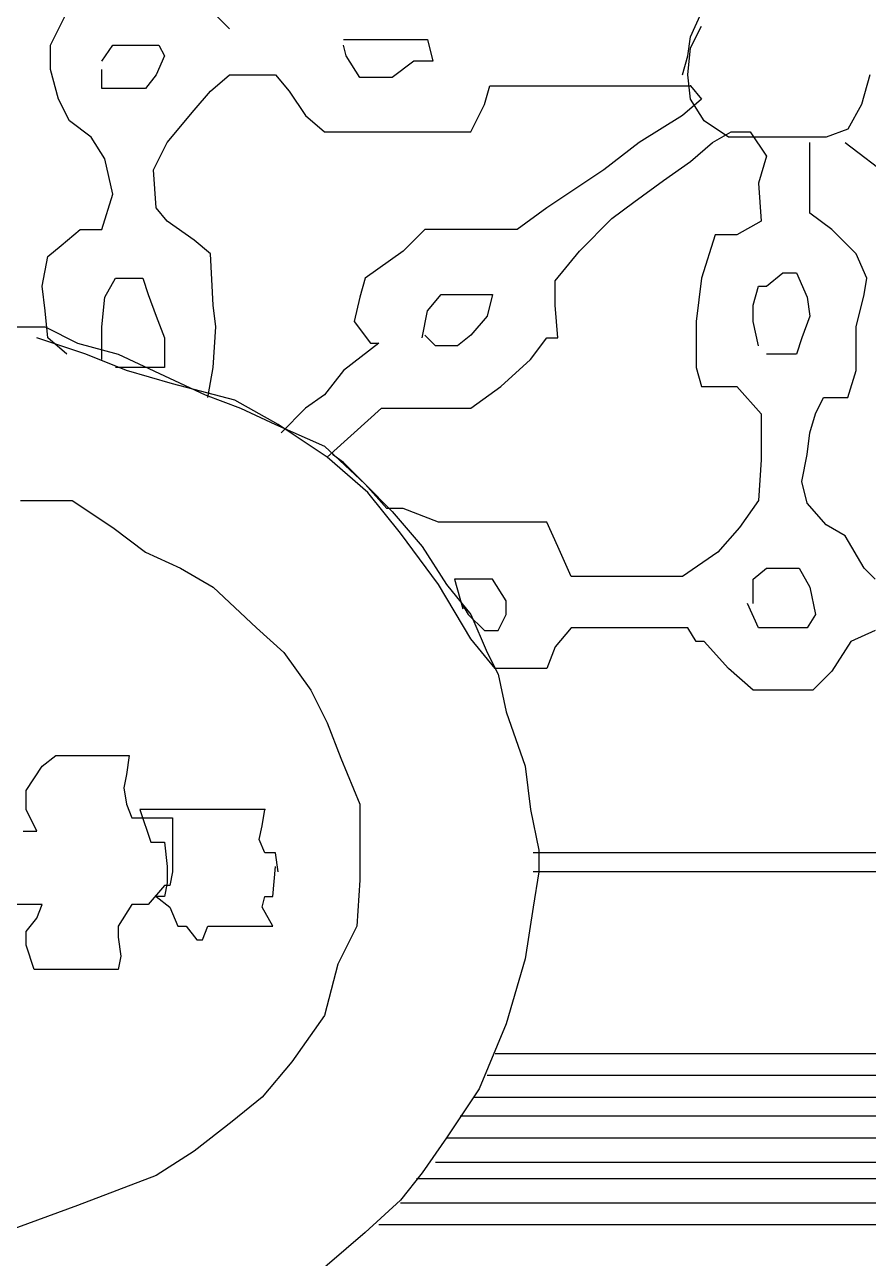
# Model space of a CAD drawing. Extents: x 731654 to 732244, y 4380181 to 4381208.
# Drawn here: x 731692.665 to 731695.775, y 4381040.705 to 4381045.255 of the extents above; entities that cross this region are included whole.
import ezdxf

# ---------------------------------------------------------------- set-up
doc = ezdxf.new("R2010")
doc.units = 0
doc.layers.get('0').update_dxf_attribs({"linetype": 'CONTINUOUS'})

msp = doc.modelspace()

# ---------------------------------------------------------------- linework, layer by layer
at = {"color": 0, "linetype": 'CONTINUOUS'}
for p, q in [((731693.42, 4381045.24), (731693.33, 4381045.33)), ((731693.42, 4381045.24), (731693.33, 4381045.33)), ((731692.76, 4381045.18), (731692.82, 4381045.3)), ((731692.76, 4381045.18), (731692.82, 4381045.3)), ((731695.12, 4381045.21), (731695.16, 4381045.3)), ((731695.12, 4381045.21), (731695.16, 4381045.3)), ((731695.12, 4381045.17), (731695.16, 4381045.25)), ((731695.12, 4381045.17), (731695.16, 4381045.25)), ((731692.76, 4381045.09), (731692.76, 4381045.18)), ((731692.76, 4381045.09), (731692.76, 4381045.18)), ((731692.95, 4381045.12), (731692.99, 4381045.18)), ((731692.95, 4381045.12), (731692.99, 4381045.18)), ((731692.99, 4381045.18), (731693.05, 4381045.18)), ((731692.99, 4381045.18), (731693.05, 4381045.18)), ((731693.05, 4381045.18), (731693.11, 4381045.18)), ((731693.05, 4381045.18), (731693.11, 4381045.18)), ((731693.11, 4381045.18), (731693.16, 4381045.18)), ((731693.11, 4381045.18), (731693.16, 4381045.18)), ((731693.16, 4381045.18), (731693.18, 4381045.14)), ((731693.16, 4381045.18), (731693.18, 4381045.14)), ((731693.84, 4381045.2), (731693.9, 4381045.2)), ((731693.84, 4381045.2), (731693.9, 4381045.2)), ((731693.85, 4381045.14), (731693.84, 4381045.18)), ((731693.85, 4381045.14), (731693.84, 4381045.18)), ((731693.9, 4381045.2), (731694, 4381045.2)), ((731693.9, 4381045.2), (731694, 4381045.2)), ((731694, 4381045.2), (731694.08, 4381045.2)), ((731694, 4381045.2), (731694.08, 4381045.2)), ((731694.08, 4381045.2), (731694.15, 4381045.2)), ((731694.08, 4381045.2), (731694.15, 4381045.2)), ((731694.15, 4381045.2), (731694.17, 4381045.12)), ((731694.15, 4381045.2), (731694.17, 4381045.12)), ((731695.11, 4381045.14), (731695.12, 4381045.21)), ((731695.11, 4381045.14), (731695.12, 4381045.21)), ((731695.11, 4381045.07), (731695.12, 4381045.17)), ((731695.11, 4381045.07), (731695.12, 4381045.17)), ((731693.18, 4381045.14), (731693.15, 4381045.07)), ((731693.18, 4381045.14), (731693.15, 4381045.07)), ((731693.9, 4381045.06), (731693.85, 4381045.14)), ((731693.9, 4381045.06), (731693.85, 4381045.14)), ((731695.09, 4381045.07), (731695.11, 4381045.14)), ((731695.09, 4381045.07), (731695.11, 4381045.14)), ((731692.79, 4381044.98), (731692.76, 4381045.09)), ((731692.79, 4381044.98), (731692.76, 4381045.09)), ((731692.95, 4381045.02), (731692.95, 4381045.09)), ((731692.95, 4381045.02), (731692.95, 4381045.09)), ((731694.1, 4381045.12), (731694.02, 4381045.06)), ((731694.1, 4381045.12), (731694.02, 4381045.06)), ((731694.17, 4381045.12), (731694.1, 4381045.12)), ((731694.17, 4381045.12), (731694.1, 4381045.12)), ((731693.15, 4381045.07), (731693.11, 4381045.02)), ((731693.15, 4381045.07), (731693.11, 4381045.02)), ((731693.35, 4381045.01), (731693.42, 4381045.07)), ((731693.35, 4381045.01), (731693.42, 4381045.07)), ((731693.42, 4381045.07), (731693.5, 4381045.07)), ((731693.42, 4381045.07), (731693.5, 4381045.07)), ((731693.5, 4381045.07), (731693.59, 4381045.07)), ((731693.5, 4381045.07), (731693.59, 4381045.07)), ((731693.59, 4381045.07), (731693.64, 4381045.01)), ((731693.59, 4381045.07), (731693.64, 4381045.01)), ((731693.94, 4381045.06), (731693.9, 4381045.06)), ((731693.94, 4381045.06), (731693.9, 4381045.06)), ((731694.02, 4381045.06), (731693.94, 4381045.06)), ((731694.02, 4381045.06), (731693.94, 4381045.06)), ((731695.12, 4381044.98), (731695.11, 4381045.07)), ((731695.12, 4381044.98), (731695.11, 4381045.07)), ((731695.78, 4381045.07), (731695.75, 4381044.96)), ((731695.78, 4381045.07), (731695.75, 4381044.96)), ((731693.01, 4381045.02), (731692.95, 4381045.02)), ((731693.01, 4381045.02), (731692.95, 4381045.02)), ((731693.06, 4381045.02), (731693.01, 4381045.02)), ((731693.06, 4381045.02), (731693.01, 4381045.02)), ((731693.11, 4381045.02), (731693.06, 4381045.02)), ((731693.11, 4381045.02), (731693.06, 4381045.02)), ((731693.29, 4381044.94), (731693.35, 4381045.01)), ((731693.29, 4381044.94), (731693.35, 4381045.01)), ((731693.64, 4381045.01), (731693.7, 4381044.92)), ((731693.64, 4381045.01), (731693.7, 4381044.92)), ((731694.36, 4381044.96), (731694.38, 4381045.03)), ((731694.36, 4381044.96), (731694.38, 4381045.03)), ((731694.38, 4381045.03), (731694.49, 4381045.03)), ((731694.38, 4381045.03), (731694.49, 4381045.03)), ((731694.49, 4381045.03), (731694.67, 4381045.03)), ((731694.49, 4381045.03), (731694.67, 4381045.03)), ((731694.67, 4381045.03), (731694.81, 4381045.03)), ((731694.67, 4381045.03), (731694.81, 4381045.03)), ((731694.81, 4381045.03), (731694.97, 4381045.03)), ((731694.81, 4381045.03), (731694.97, 4381045.03)), ((731694.97, 4381045.03), (731695.05, 4381045.03)), ((731694.97, 4381045.03), (731695.05, 4381045.03)), ((731695.05, 4381045.03), (731695.12, 4381045.03)), ((731695.05, 4381045.03), (731695.12, 4381045.03)), ((731695.12, 4381045.03), (731695.16, 4381044.98)), ((731695.12, 4381045.03), (731695.16, 4381044.98)), ((731692.83, 4381044.9), (731692.79, 4381044.98)), ((731692.83, 4381044.9), (731692.79, 4381044.98)), ((731694.31, 4381044.86), (731694.36, 4381044.96)), ((731694.31, 4381044.86), (731694.36, 4381044.96)), ((731695.16, 4381044.98), (731695.09, 4381044.92)), ((731695.16, 4381044.98), (731695.09, 4381044.92)), ((731695.17, 4381044.9), (731695.12, 4381044.98)), ((731695.17, 4381044.9), (731695.12, 4381044.98)), ((731695.75, 4381044.96), (731695.7, 4381044.87)), ((731695.75, 4381044.96), (731695.7, 4381044.87)), ((731692.91, 4381044.84), (731692.83, 4381044.9)), ((731692.91, 4381044.84), (731692.83, 4381044.9)), ((731693.19, 4381044.82), (731693.29, 4381044.94)), ((731693.19, 4381044.82), (731693.29, 4381044.94)), ((731693.7, 4381044.92), (731693.77, 4381044.86)), ((731693.7, 4381044.92), (731693.77, 4381044.86)), ((731695.09, 4381044.92), (731694.93, 4381044.82)), ((731695.09, 4381044.92), (731694.93, 4381044.82)), ((731695.26, 4381044.84), (731695.17, 4381044.9)), ((731695.26, 4381044.84), (731695.17, 4381044.9)), ((731693.77, 4381044.86), (731693.9, 4381044.86)), ((731693.77, 4381044.86), (731693.9, 4381044.86)), ((731693.9, 4381044.86), (731694.05, 4381044.86)), ((731693.9, 4381044.86), (731694.05, 4381044.86)), ((731694.05, 4381044.86), (731694.18, 4381044.86)), ((731694.05, 4381044.86), (731694.18, 4381044.86)), ((731694.18, 4381044.86), (731694.27, 4381044.86)), ((731694.18, 4381044.86), (731694.27, 4381044.86)), ((731694.27, 4381044.86), (731694.31, 4381044.86)), ((731694.27, 4381044.86), (731694.31, 4381044.86)), ((731695.2, 4381044.82), (731695.27, 4381044.86)), ((731695.2, 4381044.82), (731695.27, 4381044.86)), ((731695.27, 4381044.86), (731695.34, 4381044.86)), ((731695.27, 4381044.86), (731695.34, 4381044.86)), ((731695.34, 4381044.86), (731695.4, 4381044.77)), ((731695.34, 4381044.86), (731695.4, 4381044.77)), ((731695.7, 4381044.87), (731695.62, 4381044.84)), ((731695.7, 4381044.87), (731695.62, 4381044.84)), ((731692.96, 4381044.76), (731692.91, 4381044.84)), ((731692.96, 4381044.76), (731692.91, 4381044.84)), ((731693.14, 4381044.72), (731693.19, 4381044.82)), ((731693.14, 4381044.72), (731693.19, 4381044.82)), ((731694.93, 4381044.82), (731694.8, 4381044.72)), ((731694.93, 4381044.82), (731694.8, 4381044.72)), ((731695.12, 4381044.75), (731695.2, 4381044.82)), ((731695.12, 4381044.75), (731695.2, 4381044.82)), ((731695.38, 4381044.84), (731695.26, 4381044.84)), ((731695.38, 4381044.84), (731695.26, 4381044.84)), ((731695.46, 4381044.84), (731695.38, 4381044.84)), ((731695.46, 4381044.84), (731695.38, 4381044.84)), ((731695.53, 4381044.84), (731695.46, 4381044.84)), ((731695.53, 4381044.84), (731695.46, 4381044.84)), ((731695.62, 4381044.84), (731695.53, 4381044.84)), ((731695.62, 4381044.84), (731695.53, 4381044.84)), ((731695.56, 4381044.74), (731695.56, 4381044.82)), ((731695.56, 4381044.74), (731695.56, 4381044.82)), ((731695.69, 4381044.82), (731695.86, 4381044.69)), ((731695.69, 4381044.82), (731695.86, 4381044.69)), ((731692.99, 4381044.63), (731692.96, 4381044.76)), ((731692.99, 4381044.63), (731692.96, 4381044.76)), ((731695.4, 4381044.77), (731695.37, 4381044.67)), ((731695.4, 4381044.77), (731695.37, 4381044.67)), ((731693.15, 4381044.58), (731693.14, 4381044.72)), ((731693.15, 4381044.58), (731693.14, 4381044.72)), ((731694.8, 4381044.72), (731694.59, 4381044.58)), ((731694.8, 4381044.72), (731694.59, 4381044.58)), ((731695.02, 4381044.68), (731695.12, 4381044.75)), ((731695.02, 4381044.68), (731695.12, 4381044.75)), ((731695.56, 4381044.63), (731695.56, 4381044.74)), ((731695.56, 4381044.63), (731695.56, 4381044.74)), ((731694.91, 4381044.6), (731695.02, 4381044.68)), ((731694.91, 4381044.6), (731695.02, 4381044.68)), ((731695.37, 4381044.67), (731695.38, 4381044.53)), ((731695.37, 4381044.67), (731695.38, 4381044.53)), ((731692.95, 4381044.5), (731692.99, 4381044.63)), ((731692.95, 4381044.5), (731692.99, 4381044.63)), ((731695.56, 4381044.56), (731695.56, 4381044.63)), ((731695.56, 4381044.56), (731695.56, 4381044.63)), ((731693.19, 4381044.53), (731693.15, 4381044.58)), ((731693.19, 4381044.53), (731693.15, 4381044.58)), ((731694.59, 4381044.58), (731694.48, 4381044.5)), ((731694.59, 4381044.58), (731694.48, 4381044.5)), ((731694.83, 4381044.54), (731694.91, 4381044.6)), ((731694.83, 4381044.54), (731694.91, 4381044.6)), ((731694.71, 4381044.42), (731694.83, 4381044.54)), ((731694.71, 4381044.42), (731694.83, 4381044.54)), ((731695.64, 4381044.5), (731695.56, 4381044.56)), ((731695.64, 4381044.5), (731695.56, 4381044.56)), ((731692.8, 4381044.44), (731692.87, 4381044.5)), ((731692.8, 4381044.44), (731692.87, 4381044.5)), ((731692.87, 4381044.5), (731692.95, 4381044.5)), ((731692.87, 4381044.5), (731692.95, 4381044.5)), ((731693.29, 4381044.46), (731693.19, 4381044.53)), ((731693.29, 4381044.46), (731693.19, 4381044.53)), ((731694.14, 4381044.5), (731694.06, 4381044.42)), ((731694.14, 4381044.5), (731694.06, 4381044.42)), ((731694.24, 4381044.5), (731694.14, 4381044.5)), ((731694.24, 4381044.5), (731694.14, 4381044.5)), ((731694.31, 4381044.5), (731694.24, 4381044.5)), ((731694.31, 4381044.5), (731694.24, 4381044.5)), ((731694.42, 4381044.5), (731694.31, 4381044.5)), ((731694.42, 4381044.5), (731694.31, 4381044.5)), ((731694.48, 4381044.5), (731694.42, 4381044.5)), ((731694.48, 4381044.5), (731694.42, 4381044.5)), ((731695.38, 4381044.53), (731695.29, 4381044.48)), ((731695.38, 4381044.53), (731695.29, 4381044.48)), ((731695.73, 4381044.41), (731695.64, 4381044.5)), ((731695.73, 4381044.41), (731695.64, 4381044.5)), ((731693.35, 4381044.41), (731693.29, 4381044.46)), ((731693.35, 4381044.41), (731693.29, 4381044.46)), ((731695.21, 4381044.48), (731695.16, 4381044.32)), ((731695.21, 4381044.48), (731695.16, 4381044.32)), ((731695.29, 4381044.48), (731695.21, 4381044.48)), ((731695.29, 4381044.48), (731695.21, 4381044.48)), ((731692.73, 4381044.29), (731692.75, 4381044.4)), ((731692.73, 4381044.29), (731692.75, 4381044.4)), ((731692.75, 4381044.4), (731692.8, 4381044.44)), ((731692.75, 4381044.4), (731692.8, 4381044.44)), ((731693.36, 4381044.22), (731693.35, 4381044.41)), ((731693.36, 4381044.22), (731693.35, 4381044.41)), ((731694.06, 4381044.42), (731693.92, 4381044.32)), ((731694.06, 4381044.42), (731693.92, 4381044.32)), ((731694.62, 4381044.31), (731694.71, 4381044.42)), ((731694.62, 4381044.31), (731694.71, 4381044.42)), ((731695.77, 4381044.32), (731695.73, 4381044.41)), ((731695.77, 4381044.32), (731695.73, 4381044.41)), ((731692.96, 4381044.25), (731693, 4381044.32)), ((731692.96, 4381044.25), (731693, 4381044.32)), ((731693, 4381044.32), (731693.05, 4381044.32)), ((731693, 4381044.32), (731693.05, 4381044.32)), ((731693.05, 4381044.32), (731693.1, 4381044.32)), ((731693.05, 4381044.32), (731693.1, 4381044.32)), ((731693.1, 4381044.32), (731693.12, 4381044.26)), ((731693.1, 4381044.32), (731693.12, 4381044.26)), ((731693.92, 4381044.32), (731693.9, 4381044.25)), ((731693.92, 4381044.32), (731693.9, 4381044.25)), ((731694.62, 4381044.22), (731694.62, 4381044.31)), ((731694.62, 4381044.22), (731694.62, 4381044.31)), ((731695.16, 4381044.32), (731695.14, 4381044.16)), ((731695.16, 4381044.32), (731695.14, 4381044.16)), ((731695.4, 4381044.29), (731695.46, 4381044.34)), ((731695.4, 4381044.29), (731695.46, 4381044.34)), ((731695.46, 4381044.34), (731695.51, 4381044.34)), ((731695.46, 4381044.34), (731695.51, 4381044.34)), ((731695.51, 4381044.34), (731695.55, 4381044.25)), ((731695.51, 4381044.34), (731695.55, 4381044.25)), ((731695.76, 4381044.26), (731695.77, 4381044.32)), ((731695.76, 4381044.26), (731695.77, 4381044.32)), ((731692.74, 4381044.2), (731692.73, 4381044.29)), ((731692.74, 4381044.2), (731692.73, 4381044.29)), ((731693.12, 4381044.26), (731693.15, 4381044.18)), ((731693.12, 4381044.26), (731693.15, 4381044.18)), ((731694.15, 4381044.2), (731694.2, 4381044.26)), ((731694.15, 4381044.2), (731694.2, 4381044.26)), ((731694.2, 4381044.26), (731694.28, 4381044.26)), ((731694.2, 4381044.26), (731694.28, 4381044.26)), ((731694.28, 4381044.26), (731694.34, 4381044.26)), ((731694.28, 4381044.26), (731694.34, 4381044.26)), ((731694.34, 4381044.26), (731694.39, 4381044.26)), ((731694.34, 4381044.26), (731694.39, 4381044.26)), ((731694.39, 4381044.26), (731694.37, 4381044.18)), ((731694.39, 4381044.26), (731694.37, 4381044.18)), ((731695.35, 4381044.22), (731695.37, 4381044.29)), ((731695.35, 4381044.22), (731695.37, 4381044.29)), ((731695.37, 4381044.29), (731695.4, 4381044.29)), ((731695.37, 4381044.29), (731695.4, 4381044.29)), ((731695.73, 4381044.14), (731695.76, 4381044.26)), ((731695.73, 4381044.14), (731695.76, 4381044.26)), ((731692.95, 4381044.14), (731692.96, 4381044.25)), ((731692.95, 4381044.14), (731692.96, 4381044.25)), ((731693.37, 4381044.14), (731693.36, 4381044.22)), ((731693.37, 4381044.14), (731693.36, 4381044.22)), ((731693.9, 4381044.25), (731693.88, 4381044.16)), ((731693.9, 4381044.25), (731693.88, 4381044.16)), ((731694.63, 4381044.1), (731694.62, 4381044.22)), ((731694.63, 4381044.1), (731694.62, 4381044.22)), ((731695.35, 4381044.16), (731695.35, 4381044.22)), ((731695.35, 4381044.16), (731695.35, 4381044.22)), ((731695.55, 4381044.25), (731695.56, 4381044.18)), ((731695.55, 4381044.25), (731695.56, 4381044.18)), ((731692.75, 4381044.1), (731692.74, 4381044.2)), ((731692.75, 4381044.1), (731692.74, 4381044.2)), ((731693.15, 4381044.18), (731693.18, 4381044.1)), ((731693.15, 4381044.18), (731693.18, 4381044.1)), ((731694.13, 4381044.1), (731694.15, 4381044.2)), ((731694.13, 4381044.1), (731694.15, 4381044.2)), ((731694.37, 4381044.18), (731694.31, 4381044.11)), ((731694.37, 4381044.18), (731694.31, 4381044.11)), ((731695.56, 4381044.18), (731695.53, 4381044.1)), ((731695.56, 4381044.18), (731695.53, 4381044.1)), ((731692.56, 4381044.14), (731692.74, 4381044.14)), ((731692.56, 4381044.14), (731692.74, 4381044.14)), ((731692.74, 4381044.14), (731692.86, 4381044.08)), ((731692.74, 4381044.14), (731692.86, 4381044.08)), ((731692.95, 4381044.02), (731692.95, 4381044.14)), ((731692.95, 4381044.02), (731692.95, 4381044.14)), ((731693.36, 4381043.99), (731693.37, 4381044.14)), ((731693.36, 4381043.99), (731693.37, 4381044.14)), ((731693.88, 4381044.16), (731693.94, 4381044.08)), ((731693.88, 4381044.16), (731693.94, 4381044.08)), ((731695.14, 4381044.16), (731695.14, 4381043.99)), ((731695.14, 4381044.16), (731695.14, 4381043.99)), ((731695.37, 4381044.07), (731695.35, 4381044.16)), ((731695.37, 4381044.07), (731695.35, 4381044.16)), ((731695.73, 4381043.98), (731695.73, 4381044.14)), ((731695.73, 4381043.98), (731695.73, 4381044.14)), ((731692.89, 4381044.04), (731692.71, 4381044.1)), ((731692.89, 4381044.04), (731692.71, 4381044.1)), ((731692.82, 4381044.04), (731692.75, 4381044.1)), ((731692.82, 4381044.04), (731692.75, 4381044.1)), ((731692.86, 4381044.08), (731693.01, 4381044.04)), ((731692.86, 4381044.08), (731693.01, 4381044.04)), ((731693.18, 4381044.1), (731693.18, 4381043.99)), ((731693.18, 4381044.1), (731693.18, 4381043.99)), ((731693.97, 4381044.08), (731693.84, 4381043.98)), ((731693.97, 4381044.08), (731693.84, 4381043.98)), ((731693.94, 4381044.08), (731693.97, 4381044.08)), ((731693.94, 4381044.08), (731693.97, 4381044.08)), ((731694.18, 4381044.07), (731694.14, 4381044.11)), ((731694.18, 4381044.07), (731694.14, 4381044.11)), ((731694.31, 4381044.11), (731694.26, 4381044.07)), ((731694.31, 4381044.11), (731694.26, 4381044.07)), ((731694.53, 4381044.02), (731694.59, 4381044.1)), ((731694.53, 4381044.02), (731694.59, 4381044.1)), ((731694.59, 4381044.1), (731694.63, 4381044.1)), ((731694.59, 4381044.1), (731694.63, 4381044.1)), ((731695.53, 4381044.1), (731695.51, 4381044.04)), ((731695.53, 4381044.1), (731695.51, 4381044.04)), ((731693.04, 4381043.98), (731692.89, 4381044.04)), ((731693.04, 4381043.98), (731692.89, 4381044.04)), ((731693.01, 4381044.04), (731693.18, 4381043.96)), ((731693.01, 4381044.04), (731693.18, 4381043.96)), ((731694.2, 4381044.07), (731694.18, 4381044.07)), ((731694.2, 4381044.07), (731694.18, 4381044.07)), ((731694.26, 4381044.07), (731694.2, 4381044.07)), ((731694.26, 4381044.07), (731694.2, 4381044.07)), ((731695.46, 4381044.04), (731695.4, 4381044.04)), ((731695.46, 4381044.04), (731695.4, 4381044.04)), ((731695.51, 4381044.04), (731695.46, 4381044.04)), ((731695.51, 4381044.04), (731695.46, 4381044.04)), ((731693.09, 4381043.99), (731693, 4381043.99)), ((731693.09, 4381043.99), (731693, 4381043.99)), ((731693.13, 4381043.99), (731693.09, 4381043.99)), ((731693.13, 4381043.99), (731693.09, 4381043.99)), ((731693.18, 4381043.99), (731693.13, 4381043.99)), ((731693.18, 4381043.99), (731693.13, 4381043.99)), ((731693.34, 4381043.88), (731693.36, 4381043.99)), ((731693.34, 4381043.88), (731693.36, 4381043.99)), ((731694.42, 4381043.92), (731694.53, 4381044.02)), ((731694.42, 4381043.92), (731694.53, 4381044.02)), ((731695.14, 4381043.99), (731695.16, 4381043.92)), ((731695.14, 4381043.99), (731695.16, 4381043.92)), ((731693.21, 4381043.93), (731693.04, 4381043.98)), ((731693.21, 4381043.93), (731693.04, 4381043.98)), ((731693.18, 4381043.96), (731693.33, 4381043.89)), ((731693.18, 4381043.96), (731693.33, 4381043.89)), ((731693.84, 4381043.98), (731693.77, 4381043.89)), ((731693.84, 4381043.98), (731693.77, 4381043.89)), ((731695.7, 4381043.88), (731695.73, 4381043.98)), ((731695.7, 4381043.88), (731695.73, 4381043.98)), ((731693.44, 4381043.87), (731693.21, 4381043.93)), ((731693.44, 4381043.87), (731693.21, 4381043.93)), ((731694.31, 4381043.84), (731694.42, 4381043.92)), ((731694.31, 4381043.84), (731694.42, 4381043.92)), ((731695.16, 4381043.92), (731695.2, 4381043.92)), ((731695.16, 4381043.92), (731695.2, 4381043.92)), ((731695.2, 4381043.92), (731695.29, 4381043.92)), ((731695.2, 4381043.92), (731695.29, 4381043.92)), ((731695.29, 4381043.92), (731695.38, 4381043.82)), ((731695.29, 4381043.92), (731695.38, 4381043.82)), ((731693.33, 4381043.89), (731693.46, 4381043.84)), ((731693.33, 4381043.89), (731693.46, 4381043.84)), ((731693.6, 4381043.78), (731693.44, 4381043.87)), ((731693.6, 4381043.78), (731693.44, 4381043.87)), ((731693.77, 4381043.89), (731693.7, 4381043.84)), ((731693.77, 4381043.89), (731693.7, 4381043.84)), ((731695.58, 4381043.82), (731695.61, 4381043.88)), ((731695.58, 4381043.82), (731695.61, 4381043.88)), ((731695.61, 4381043.88), (731695.7, 4381043.88)), ((731695.61, 4381043.88), (731695.7, 4381043.88)), ((731693.46, 4381043.84), (731693.59, 4381043.78)), ((731693.46, 4381043.84), (731693.59, 4381043.78)), ((731693.7, 4381043.84), (731693.61, 4381043.75)), ((731693.7, 4381043.84), (731693.61, 4381043.75)), ((731693.88, 4381043.75), (731693.98, 4381043.84)), ((731693.88, 4381043.75), (731693.98, 4381043.84)), ((731693.98, 4381043.84), (731694, 4381043.84)), ((731693.98, 4381043.84), (731694, 4381043.84)), ((731694, 4381043.84), (731694.11, 4381043.84)), ((731694, 4381043.84), (731694.11, 4381043.84)), ((731694.11, 4381043.84), (731694.17, 4381043.84)), ((731694.11, 4381043.84), (731694.17, 4381043.84)), ((731694.17, 4381043.84), (731694.31, 4381043.84)), ((731694.17, 4381043.84), (731694.31, 4381043.84)), ((731695.38, 4381043.82), (731695.38, 4381043.65)), ((731695.38, 4381043.82), (731695.38, 4381043.65)), ((731695.56, 4381043.75), (731695.58, 4381043.82)), ((731695.56, 4381043.75), (731695.58, 4381043.82)), ((731693.59, 4381043.78), (731693.77, 4381043.7)), ((731693.59, 4381043.78), (731693.77, 4381043.7)), ((731693.78, 4381043.66), (731693.6, 4381043.78)), ((731693.78, 4381043.66), (731693.6, 4381043.78)), ((731693.78, 4381043.66), (731693.88, 4381043.75)), ((731693.78, 4381043.66), (731693.88, 4381043.75)), ((731695.55, 4381043.67), (731695.56, 4381043.75)), ((731695.55, 4381043.67), (731695.56, 4381043.75)), ((731693.77, 4381043.7), (731693.92, 4381043.56)), ((731693.77, 4381043.7), (731693.92, 4381043.56)), ((731693.84, 4381043.64), (731693.8, 4381043.67)), ((731693.84, 4381043.64), (731693.8, 4381043.67)), ((731695.53, 4381043.57), (731695.55, 4381043.67)), ((731695.53, 4381043.57), (731695.55, 4381043.67)), ((731693.93, 4381043.53), (731693.78, 4381043.66)), ((731693.93, 4381043.53), (731693.78, 4381043.66)), ((731693.92, 4381043.56), (731693.84, 4381043.64)), ((731693.92, 4381043.56), (731693.84, 4381043.64)), ((731695.38, 4381043.65), (731695.37, 4381043.5)), ((731695.38, 4381043.65), (731695.37, 4381043.5)), ((731693.92, 4381043.56), (731694.02, 4381043.46)), ((731694, 4381043.47), (731693.92, 4381043.56)), ((731693.92, 4381043.56), (731694.02, 4381043.46)), ((731694, 4381043.47), (731693.92, 4381043.56)), ((731695.55, 4381043.49), (731695.53, 4381043.57)), ((731695.55, 4381043.49), (731695.53, 4381043.57)), ((731692.65, 4381043.5), (731692.84, 4381043.5)), ((731692.65, 4381043.5), (731692.84, 4381043.5)), ((731692.84, 4381043.5), (731692.99, 4381043.4)), ((731692.84, 4381043.5), (731692.99, 4381043.4)), ((731694.05, 4381043.38), (731693.93, 4381043.53)), ((731694.05, 4381043.38), (731693.93, 4381043.53)), ((731695.37, 4381043.5), (731695.3, 4381043.4)), ((731695.37, 4381043.5), (731695.3, 4381043.4)), ((731695.62, 4381043.41), (731695.55, 4381043.49)), ((731695.62, 4381043.41), (731695.55, 4381043.49)), ((731694.06, 4381043.47), (731694, 4381043.47)), ((731694.06, 4381043.47), (731694, 4381043.47)), ((731694.02, 4381043.46), (731694.13, 4381043.33)), ((731694.02, 4381043.46), (731694.13, 4381043.33)), ((731694.19, 4381043.42), (731694.06, 4381043.47)), ((731694.19, 4381043.42), (731694.06, 4381043.47)), ((731692.99, 4381043.4), (731693.11, 4381043.31)), ((731692.99, 4381043.4), (731693.11, 4381043.31)), ((731694.31, 4381043.42), (731694.19, 4381043.42)), ((731694.31, 4381043.42), (731694.19, 4381043.42)), ((731694.44, 4381043.42), (731694.31, 4381043.42)), ((731694.44, 4381043.42), (731694.31, 4381043.42)), ((731694.59, 4381043.42), (731694.44, 4381043.42)), ((731694.59, 4381043.42), (731694.44, 4381043.42)), ((731694.63, 4381043.33), (731694.59, 4381043.42)), ((731694.63, 4381043.33), (731694.59, 4381043.42)), ((731695.3, 4381043.4), (731695.22, 4381043.31)), ((731695.3, 4381043.4), (731695.22, 4381043.31)), ((731695.69, 4381043.37), (731695.62, 4381043.41)), ((731695.69, 4381043.37), (731695.62, 4381043.41)), ((731694.19, 4381043.19), (731694.05, 4381043.38)), ((731694.19, 4381043.19), (731694.05, 4381043.38)), ((731695.76, 4381043.25), (731695.69, 4381043.37)), ((731695.76, 4381043.25), (731695.69, 4381043.37)), ((731693.11, 4381043.31), (731693.24, 4381043.25)), ((731693.11, 4381043.31), (731693.24, 4381043.25)), ((731694.13, 4381043.33), (731694.22, 4381043.19)), ((731694.13, 4381043.33), (731694.22, 4381043.19)), ((731694.68, 4381043.22), (731694.63, 4381043.33)), ((731694.68, 4381043.22), (731694.63, 4381043.33)), ((731695.22, 4381043.31), (731695.09, 4381043.22)), ((731695.22, 4381043.31), (731695.09, 4381043.22)), ((731693.24, 4381043.25), (731693.36, 4381043.18)), ((731693.24, 4381043.25), (731693.36, 4381043.18)), ((731694.81, 4381043.22), (731694.68, 4381043.22)), ((731694.81, 4381043.22), (731694.68, 4381043.22)), ((731694.93, 4381043.22), (731694.81, 4381043.22)), ((731694.93, 4381043.22), (731694.81, 4381043.22)), ((731695.09, 4381043.22), (731694.93, 4381043.22)), ((731695.09, 4381043.22), (731694.93, 4381043.22)), ((731695.35, 4381043.21), (731695.4, 4381043.25)), ((731695.35, 4381043.21), (731695.4, 4381043.25)), ((731695.4, 4381043.25), (731695.48, 4381043.25)), ((731695.4, 4381043.25), (731695.48, 4381043.25)), ((731695.48, 4381043.25), (731695.52, 4381043.25)), ((731695.48, 4381043.25), (731695.52, 4381043.25)), ((731695.52, 4381043.25), (731695.56, 4381043.18)), ((731695.52, 4381043.25), (731695.56, 4381043.18)), ((731695.8, 4381043.21), (731695.76, 4381043.25)), ((731695.8, 4381043.21), (731695.76, 4381043.25)), ((731693.36, 4381043.18), (731693.52, 4381043.03)), ((731693.36, 4381043.18), (731693.52, 4381043.03)), ((731694.31, 4381042.99), (731694.19, 4381043.19)), ((731694.31, 4381042.99), (731694.19, 4381043.19)), ((731694.22, 4381043.19), (731694.31, 4381043.08)), ((731694.22, 4381043.19), (731694.31, 4381043.08)), ((731694.28, 4381043.21), (731694.25, 4381043.21)), ((731694.25, 4381043.21), (731694.28, 4381043.1)), ((731694.28, 4381043.21), (731694.25, 4381043.21)), ((731694.25, 4381043.21), (731694.28, 4381043.1)), ((731694.33, 4381043.21), (731694.28, 4381043.21)), ((731694.33, 4381043.21), (731694.28, 4381043.21)), ((731694.39, 4381043.21), (731694.33, 4381043.21)), ((731694.39, 4381043.21), (731694.33, 4381043.21)), ((731694.44, 4381043.13), (731694.39, 4381043.21)), ((731694.44, 4381043.13), (731694.39, 4381043.21)), ((731695.35, 4381043.12), (731695.35, 4381043.21)), ((731695.35, 4381043.12), (731695.35, 4381043.21)), ((731695.56, 4381043.18), (731695.58, 4381043.08)), ((731695.56, 4381043.18), (731695.58, 4381043.08)), ((731694.27, 4381043.13), (731694.3, 4381043.08)), ((731694.27, 4381043.13), (731694.3, 4381043.08)), ((731694.44, 4381043.08), (731694.44, 4381043.13)), ((731694.44, 4381043.08), (731694.44, 4381043.13)), ((731694.3, 4381043.08), (731694.36, 4381043.02)), ((731694.3, 4381043.08), (731694.36, 4381043.02)), ((731694.31, 4381043.08), (731694.37, 4381042.94)), ((731694.31, 4381043.08), (731694.37, 4381042.94)), ((731694.41, 4381043.02), (731694.44, 4381043.08)), ((731694.41, 4381043.02), (731694.44, 4381043.08)), ((731695.37, 4381043.03), (731695.33, 4381043.12)), ((731695.37, 4381043.03), (731695.33, 4381043.12)), ((731695.58, 4381043.08), (731695.55, 4381043.03)), ((731695.58, 4381043.08), (731695.55, 4381043.03)), ((731693.52, 4381043.03), (731693.62, 4381042.94)), ((731693.52, 4381043.03), (731693.62, 4381042.94)), ((731694.68, 4381043.03), (731694.62, 4381042.96)), ((731694.68, 4381043.03), (731694.62, 4381042.96)), ((731694.77, 4381043.03), (731694.68, 4381043.03)), ((731694.77, 4381043.03), (731694.68, 4381043.03)), ((731694.84, 4381043.03), (731694.77, 4381043.03)), ((731694.84, 4381043.03), (731694.77, 4381043.03)), ((731695.11, 4381043.03), (731694.84, 4381043.03)), ((731695.11, 4381043.03), (731694.84, 4381043.03)), ((731695.14, 4381042.98), (731695.11, 4381043.03)), ((731695.14, 4381042.98), (731695.11, 4381043.03)), ((731695.4, 4381043.03), (731695.37, 4381043.03)), ((731695.4, 4381043.03), (731695.37, 4381043.03)), ((731695.46, 4381043.03), (731695.4, 4381043.03)), ((731695.46, 4381043.03), (731695.4, 4381043.03)), ((731695.51, 4381043.03), (731695.46, 4381043.03)), ((731695.51, 4381043.03), (731695.46, 4381043.03)), ((731695.55, 4381043.03), (731695.51, 4381043.03)), ((731695.55, 4381043.03), (731695.51, 4381043.03)), ((731694.4, 4381042.88), (731694.31, 4381042.99)), ((731694.4, 4381042.88), (731694.31, 4381042.99)), ((731694.36, 4381043.02), (731694.41, 4381043.02)), ((731694.36, 4381043.02), (731694.41, 4381043.02)), ((731695.8, 4381043.02), (731695.71, 4381042.98)), ((731695.8, 4381043.02), (731695.71, 4381042.98)), ((731693.62, 4381042.94), (731693.72, 4381042.8)), ((731693.62, 4381042.94), (731693.72, 4381042.8)), ((731694.37, 4381042.94), (731694.41, 4381042.86)), ((731694.37, 4381042.94), (731694.41, 4381042.86)), ((731694.62, 4381042.96), (731694.59, 4381042.88)), ((731694.62, 4381042.96), (731694.59, 4381042.88)), ((731695.17, 4381042.98), (731695.14, 4381042.98)), ((731695.17, 4381042.98), (731695.14, 4381042.98)), ((731695.26, 4381042.88), (731695.17, 4381042.98)), ((731695.26, 4381042.88), (731695.17, 4381042.98)), ((731695.71, 4381042.98), (731695.64, 4381042.87)), ((731695.71, 4381042.98), (731695.64, 4381042.87)), ((731694.51, 4381042.88), (731694.4, 4381042.88)), ((731694.51, 4381042.88), (731694.4, 4381042.88)), ((731694.41, 4381042.86), (731694.44, 4381042.72)), ((731694.41, 4381042.86), (731694.44, 4381042.72)), ((731694.59, 4381042.88), (731694.51, 4381042.88)), ((731694.59, 4381042.88), (731694.51, 4381042.88)), ((731695.35, 4381042.8), (731695.26, 4381042.88)), ((731695.35, 4381042.8), (731695.26, 4381042.88)), ((731695.64, 4381042.87), (731695.57, 4381042.8)), ((731695.64, 4381042.87), (731695.57, 4381042.8)), ((731693.72, 4381042.8), (731693.78, 4381042.68)), ((731693.72, 4381042.8), (731693.78, 4381042.68)), ((731695.44, 4381042.8), (731695.35, 4381042.8)), ((731695.44, 4381042.8), (731695.35, 4381042.8)), ((731695.57, 4381042.8), (731695.44, 4381042.8)), ((731695.57, 4381042.8), (731695.44, 4381042.8)), ((731694.44, 4381042.72), (731694.51, 4381042.52)), ((731694.44, 4381042.72), (731694.51, 4381042.52)), ((731693.78, 4381042.68), (731693.83, 4381042.55)), ((731693.78, 4381042.68), (731693.83, 4381042.55)), ((731692.73, 4381042.52), (731692.78, 4381042.56)), ((731692.73, 4381042.52), (731692.78, 4381042.56)), ((731692.78, 4381042.56), (731692.84, 4381042.56)), ((731692.78, 4381042.56), (731692.84, 4381042.56)), ((731692.84, 4381042.56), (731692.91, 4381042.56)), ((731692.84, 4381042.56), (731692.91, 4381042.56)), ((731692.91, 4381042.56), (731692.96, 4381042.56)), ((731692.91, 4381042.56), (731692.96, 4381042.56)), ((731692.96, 4381042.56), (731693.01, 4381042.56)), ((731692.96, 4381042.56), (731693.01, 4381042.56)), ((731693.01, 4381042.56), (731693.05, 4381042.56)), ((731693.01, 4381042.56), (731693.05, 4381042.56)), ((731693.05, 4381042.56), (731693.04, 4381042.49)), ((731693.05, 4381042.56), (731693.04, 4381042.49)), ((731693.83, 4381042.55), (731693.9, 4381042.38)), ((731693.83, 4381042.55), (731693.9, 4381042.38)), ((731692.67, 4381042.43), (731692.73, 4381042.52)), ((731692.67, 4381042.43), (731692.73, 4381042.52)), ((731693.04, 4381042.49), (731693.03, 4381042.44)), ((731693.04, 4381042.49), (731693.03, 4381042.44)), ((731694.51, 4381042.52), (731694.53, 4381042.36)), ((731694.51, 4381042.52), (731694.53, 4381042.36)), ((731693.03, 4381042.44), (731693.04, 4381042.38)), ((731693.03, 4381042.44), (731693.04, 4381042.38)), ((731692.67, 4381042.36), (731692.67, 4381042.43)), ((731692.67, 4381042.36), (731692.67, 4381042.43)), ((731692.71, 4381042.28), (731692.67, 4381042.36)), ((731692.71, 4381042.28), (731692.67, 4381042.36)), ((731693.04, 4381042.38), (731693.06, 4381042.33)), ((731693.04, 4381042.38), (731693.06, 4381042.33)), ((731693.1, 4381042.36), (731693.09, 4381042.36)), ((731693.09, 4381042.36), (731693.13, 4381042.24)), ((731693.1, 4381042.36), (731693.09, 4381042.36)), ((731693.09, 4381042.36), (731693.13, 4381042.24)), ((731693.14, 4381042.36), (731693.1, 4381042.36)), ((731693.14, 4381042.36), (731693.1, 4381042.36)), ((731693.2, 4381042.36), (731693.14, 4381042.36)), ((731693.2, 4381042.36), (731693.14, 4381042.36)), ((731693.24, 4381042.36), (731693.2, 4381042.36)), ((731693.24, 4381042.36), (731693.2, 4381042.36)), ((731693.29, 4381042.36), (731693.24, 4381042.36)), ((731693.29, 4381042.36), (731693.24, 4381042.36)), ((731693.33, 4381042.36), (731693.29, 4381042.36)), ((731693.33, 4381042.36), (731693.29, 4381042.36)), ((731693.38, 4381042.36), (731693.33, 4381042.36)), ((731693.38, 4381042.36), (731693.33, 4381042.36)), ((731693.43, 4381042.36), (731693.38, 4381042.36)), ((731693.43, 4381042.36), (731693.38, 4381042.36)), ((731693.49, 4381042.36), (731693.43, 4381042.36)), ((731693.49, 4381042.36), (731693.43, 4381042.36)), ((731693.53, 4381042.36), (731693.49, 4381042.36)), ((731693.53, 4381042.36), (731693.49, 4381042.36)), ((731693.55, 4381042.36), (731693.53, 4381042.36)), ((731693.55, 4381042.36), (731693.53, 4381042.36)), ((731693.54, 4381042.3), (731693.55, 4381042.36)), ((731693.54, 4381042.3), (731693.55, 4381042.36)), ((731693.9, 4381042.38), (731693.9, 4381042.25)), ((731693.9, 4381042.38), (731693.9, 4381042.25)), ((731694.53, 4381042.36), (731694.56, 4381042.21)), ((731694.53, 4381042.36), (731694.56, 4381042.21)), ((731693.06, 4381042.33), (731693.11, 4381042.33)), ((731693.06, 4381042.33), (731693.11, 4381042.33)), ((731693.11, 4381042.33), (731693.15, 4381042.33)), ((731693.11, 4381042.33), (731693.15, 4381042.33)), ((731693.15, 4381042.33), (731693.21, 4381042.33)), ((731693.15, 4381042.33), (731693.21, 4381042.33)), ((731693.21, 4381042.33), (731693.21, 4381042.21)), ((731693.21, 4381042.33), (731693.21, 4381042.21)), ((731692.66, 4381042.28), (731692.71, 4381042.28)), ((731692.66, 4381042.28), (731692.71, 4381042.28)), ((731693.53, 4381042.25), (731693.54, 4381042.3)), ((731693.53, 4381042.25), (731693.54, 4381042.3)), ((731693.13, 4381042.24), (731693.18, 4381042.24)), ((731693.13, 4381042.24), (731693.18, 4381042.24)), ((731693.18, 4381042.24), (731693.19, 4381042.15)), ((731693.18, 4381042.24), (731693.19, 4381042.15)), ((731693.55, 4381042.2), (731693.53, 4381042.25)), ((731693.55, 4381042.2), (731693.53, 4381042.25)), ((731693.9, 4381042.25), (731693.9, 4381042.1)), ((731693.9, 4381042.25), (731693.9, 4381042.1)), ((731693.21, 4381042.21), (731693.21, 4381042.13)), ((731693.21, 4381042.21), (731693.21, 4381042.13)), ((731693.59, 4381042.2), (731693.55, 4381042.2)), ((731693.59, 4381042.2), (731693.55, 4381042.2)), ((731693.6, 4381042.13), (731693.59, 4381042.2)), ((731693.6, 4381042.13), (731693.59, 4381042.2)), ((731694.81, 4381042.2), (731694.54, 4381042.2)), ((731694.81, 4381042.2), (731694.54, 4381042.2)), ((731694.56, 4381042.21), (731694.56, 4381042.13)), ((731694.56, 4381042.21), (731694.56, 4381042.13)), ((731695.2, 4381042.2), (731694.81, 4381042.2)), ((731695.2, 4381042.2), (731694.81, 4381042.2)), ((731696.04, 4381042.2), (731695.2, 4381042.2)), ((731696.04, 4381042.2), (731695.2, 4381042.2)), ((731693.19, 4381042.15), (731693.19, 4381042.09)), ((731693.19, 4381042.15), (731693.19, 4381042.09)), ((731693.21, 4381042.13), (731693.2, 4381042.08)), ((731693.21, 4381042.13), (731693.2, 4381042.08)), ((731693.58, 4381042.04), (731693.59, 4381042.15)), ((731693.58, 4381042.04), (731693.59, 4381042.15)), ((731694.92, 4381042.13), (731694.54, 4381042.13)), ((731694.56, 4381042.13), (731694.54, 4381042)), ((731694.92, 4381042.13), (731694.54, 4381042.13)), ((731694.56, 4381042.13), (731694.54, 4381042)), ((731695.26, 4381042.13), (731694.92, 4381042.13)), ((731695.26, 4381042.13), (731694.92, 4381042.13)), ((731695.69, 4381042.13), (731695.26, 4381042.13)), ((731695.69, 4381042.13), (731695.26, 4381042.13)), ((731696.27, 4381042.13), (731695.69, 4381042.13)), ((731696.27, 4381042.13), (731695.69, 4381042.13)), ((731693.18, 4381042.08), (731693.12, 4381042.01)), ((731693.18, 4381042.08), (731693.12, 4381042.01)), ((731693.19, 4381042.09), (731693.18, 4381042.04)), ((731693.19, 4381042.09), (731693.18, 4381042.04)), ((731693.2, 4381042.08), (731693.18, 4381042.08)), ((731693.2, 4381042.08), (731693.18, 4381042.08)), ((731693.9, 4381042.1), (731693.89, 4381041.93)), ((731693.9, 4381042.1), (731693.89, 4381041.93)), ((731693.18, 4381042.04), (731693.15, 4381042.04)), ((731693.15, 4381042.04), (731693.2, 4381042)), ((731693.18, 4381042.04), (731693.15, 4381042.04)), ((731693.15, 4381042.04), (731693.2, 4381042)), ((731693.54, 4381042), (731693.55, 4381042.04)), ((731693.54, 4381042), (731693.55, 4381042.04)), ((731693.55, 4381042.04), (731693.58, 4381042.04)), ((731693.55, 4381042.04), (731693.58, 4381042.04)), ((731692.73, 4381042.01), (731692.63, 4381042.01)), ((731692.73, 4381042.01), (731692.63, 4381042.01)), ((731692.71, 4381041.96), (731692.73, 4381042.01)), ((731692.71, 4381041.96), (731692.73, 4381042.01)), ((731693.06, 4381042.01), (731693.01, 4381041.93)), ((731693.06, 4381042.01), (731693.01, 4381041.93)), ((731693.12, 4381042.01), (731693.06, 4381042.01)), ((731693.12, 4381042.01), (731693.06, 4381042.01)), ((731693.2, 4381042), (731693.23, 4381041.93)), ((731693.2, 4381042), (731693.23, 4381041.93)), ((731693.58, 4381041.93), (731693.54, 4381042)), ((731693.58, 4381041.93), (731693.54, 4381042)), ((731694.54, 4381042), (731694.51, 4381041.81)), ((731694.54, 4381042), (731694.51, 4381041.81)), ((731692.67, 4381041.91), (731692.71, 4381041.96)), ((731692.67, 4381041.91), (731692.71, 4381041.96)), ((731692.67, 4381041.86), (731692.67, 4381041.91)), ((731692.67, 4381041.86), (731692.67, 4381041.91)), ((731693.01, 4381041.93), (731693.01, 4381041.89)), ((731693.01, 4381041.93), (731693.01, 4381041.89)), ((731693.23, 4381041.93), (731693.26, 4381041.93)), ((731693.23, 4381041.93), (731693.26, 4381041.93)), ((731693.26, 4381041.93), (731693.3, 4381041.88)), ((731693.26, 4381041.93), (731693.3, 4381041.88)), ((731693.32, 4381041.88), (731693.34, 4381041.93)), ((731693.32, 4381041.88), (731693.34, 4381041.93)), ((731693.34, 4381041.93), (731693.39, 4381041.93)), ((731693.34, 4381041.93), (731693.39, 4381041.93)), ((731693.39, 4381041.93), (731693.44, 4381041.93)), ((731693.39, 4381041.93), (731693.44, 4381041.93)), ((731693.44, 4381041.93), (731693.49, 4381041.93)), ((731693.44, 4381041.93), (731693.49, 4381041.93)), ((731693.49, 4381041.93), (731693.52, 4381041.93)), ((731693.49, 4381041.93), (731693.52, 4381041.93)), ((731693.52, 4381041.93), (731693.53, 4381041.93)), ((731693.52, 4381041.93), (731693.53, 4381041.93)), ((731693.53, 4381041.93), (731693.58, 4381041.93)), ((731693.53, 4381041.93), (731693.58, 4381041.93)), ((731693.89, 4381041.93), (731693.82, 4381041.79)), ((731693.89, 4381041.93), (731693.82, 4381041.79)), ((731692.7, 4381041.77), (731692.67, 4381041.86)), ((731692.7, 4381041.77), (731692.67, 4381041.86)), ((731693.01, 4381041.89), (731693.02, 4381041.82)), ((731693.01, 4381041.89), (731693.02, 4381041.82)), ((731693.3, 4381041.88), (731693.32, 4381041.88)), ((731693.3, 4381041.88), (731693.32, 4381041.88)), ((731693.02, 4381041.82), (731693.01, 4381041.77)), ((731693.02, 4381041.82), (731693.01, 4381041.77)), ((731694.51, 4381041.81), (731694.44, 4381041.57)), ((731694.51, 4381041.81), (731694.44, 4381041.57)), ((731692.73, 4381041.77), (731692.7, 4381041.77)), ((731692.73, 4381041.77), (731692.7, 4381041.77)), ((731692.78, 4381041.77), (731692.73, 4381041.77)), ((731692.78, 4381041.77), (731692.73, 4381041.77)), ((731692.84, 4381041.77), (731692.78, 4381041.77)), ((731692.84, 4381041.77), (731692.78, 4381041.77)), ((731692.91, 4381041.77), (731692.84, 4381041.77)), ((731692.91, 4381041.77), (731692.84, 4381041.77)), ((731692.95, 4381041.77), (731692.91, 4381041.77)), ((731692.95, 4381041.77), (731692.91, 4381041.77)), ((731693.01, 4381041.77), (731692.95, 4381041.77)), ((731693.01, 4381041.77), (731692.95, 4381041.77)), ((731693.82, 4381041.79), (731693.77, 4381041.6)), ((731693.82, 4381041.79), (731693.77, 4381041.6)), ((731693.77, 4381041.6), (731693.65, 4381041.43)), ((731693.77, 4381041.6), (731693.65, 4381041.43)), ((731694.44, 4381041.57), (731694.34, 4381041.33)), ((731694.44, 4381041.57), (731694.34, 4381041.33)), ((731694.4, 4381041.46), (731695.24, 4381041.46)), ((731694.4, 4381041.46), (731695.24, 4381041.46)), ((731695.24, 4381041.46), (731697.49, 4381041.46)), ((731695.24, 4381041.46), (731697.49, 4381041.46)), ((731693.65, 4381041.43), (731693.54, 4381041.3)), ((731693.65, 4381041.43), (731693.54, 4381041.3)), ((731694.37, 4381041.38), (731697.53, 4381041.38)), ((731694.37, 4381041.38), (731697.53, 4381041.38)), ((731694.34, 4381041.33), (731694.22, 4381041.15)), ((731694.34, 4381041.33), (731694.22, 4381041.15)), ((731693.54, 4381041.3), (731693.43, 4381041.21)), ((731693.54, 4381041.3), (731693.43, 4381041.21)), ((731694.32, 4381041.3), (731697.53, 4381041.3)), ((731694.32, 4381041.3), (731697.53, 4381041.3)), ((731693.43, 4381041.21), (731693.29, 4381041.1)), ((731693.43, 4381041.21), (731693.29, 4381041.1)), ((731694.27, 4381041.23), (731697.53, 4381041.23)), ((731694.27, 4381041.23), (731697.53, 4381041.23)), ((731694.22, 4381041.15), (731694.13, 4381041.02)), ((731694.22, 4381041.15), (731694.13, 4381041.02)), ((731694.22, 4381041.15), (731697.53, 4381041.15)), ((731694.22, 4381041.15), (731697.53, 4381041.15)), ((731693.29, 4381041.1), (731693.15, 4381041.01)), ((731693.29, 4381041.1), (731693.15, 4381041.01)), ((731694.18, 4381041.06), (731697.53, 4381041.06)), ((731694.18, 4381041.06), (731697.53, 4381041.06)), ((731693.15, 4381041.01), (731692.86, 4381040.9)), ((731693.15, 4381041.01), (731692.86, 4381040.9)), ((731694.13, 4381041.02), (731694.05, 4381040.92)), ((731694.13, 4381041.02), (731694.05, 4381040.92)), ((731694.11, 4381041), (731697.53, 4381041)), ((731694.11, 4381041), (731697.53, 4381041)), ((731692.86, 4381040.9), (731692.56, 4381040.79)), ((731692.86, 4381040.9), (731692.56, 4381040.79)), ((731694.05, 4381040.92), (731693.92, 4381040.8)), ((731694.05, 4381040.92), (731693.92, 4381040.8)), ((731694.05, 4381040.91), (731697.53, 4381040.91)), ((731694.05, 4381040.91), (731697.53, 4381040.91)), ((731693.97, 4381040.83), (731694.48, 4381040.83)), ((731693.97, 4381040.83), (731694.48, 4381040.83)), ((731694.48, 4381040.83), (731697.53, 4381040.83)), ((731694.48, 4381040.83), (731697.53, 4381040.83)), ((731693.92, 4381040.8), (731693.71, 4381040.62)), ((731693.92, 4381040.8), (731693.71, 4381040.62))]:
    msp.add_line(p, q, dxfattribs=at)
for p in [(731695.12, 4381045.03), (731695.12, 4381045.03), (731693.55, 4381042.36), (731693.55, 4381042.36)]:
    msp.add_point(p, dxfattribs=at)

# ---------------------------------------------------------------- meshes
mesh = msp.add_polyface(dxfattribs=at)
corners = [(731962.5, 4380181), (731654.5, 4381207.5), (732244, 4380181), (732244, 4381207.5), (731654.5, 4380181)]
mesh.append_faces([[corners[k] for k in face] for face in [(0, 1, 4), (1, 0, 2, 3)]], dxfattribs={"vtx0": -1, "color": 0})
mesh = msp.add_polyface(dxfattribs=at)
corners = [(731945.58, 4381021), (731945.58, 4381201.5), (731664.5, 4381201.5), (731664.5, 4381021)]
mesh.append_faces([[corners[k] for k in face] for face in [(0, 1, 2, 3)]], dxfattribs={"color": 0})

doc.saveas('drawing.dxf')
